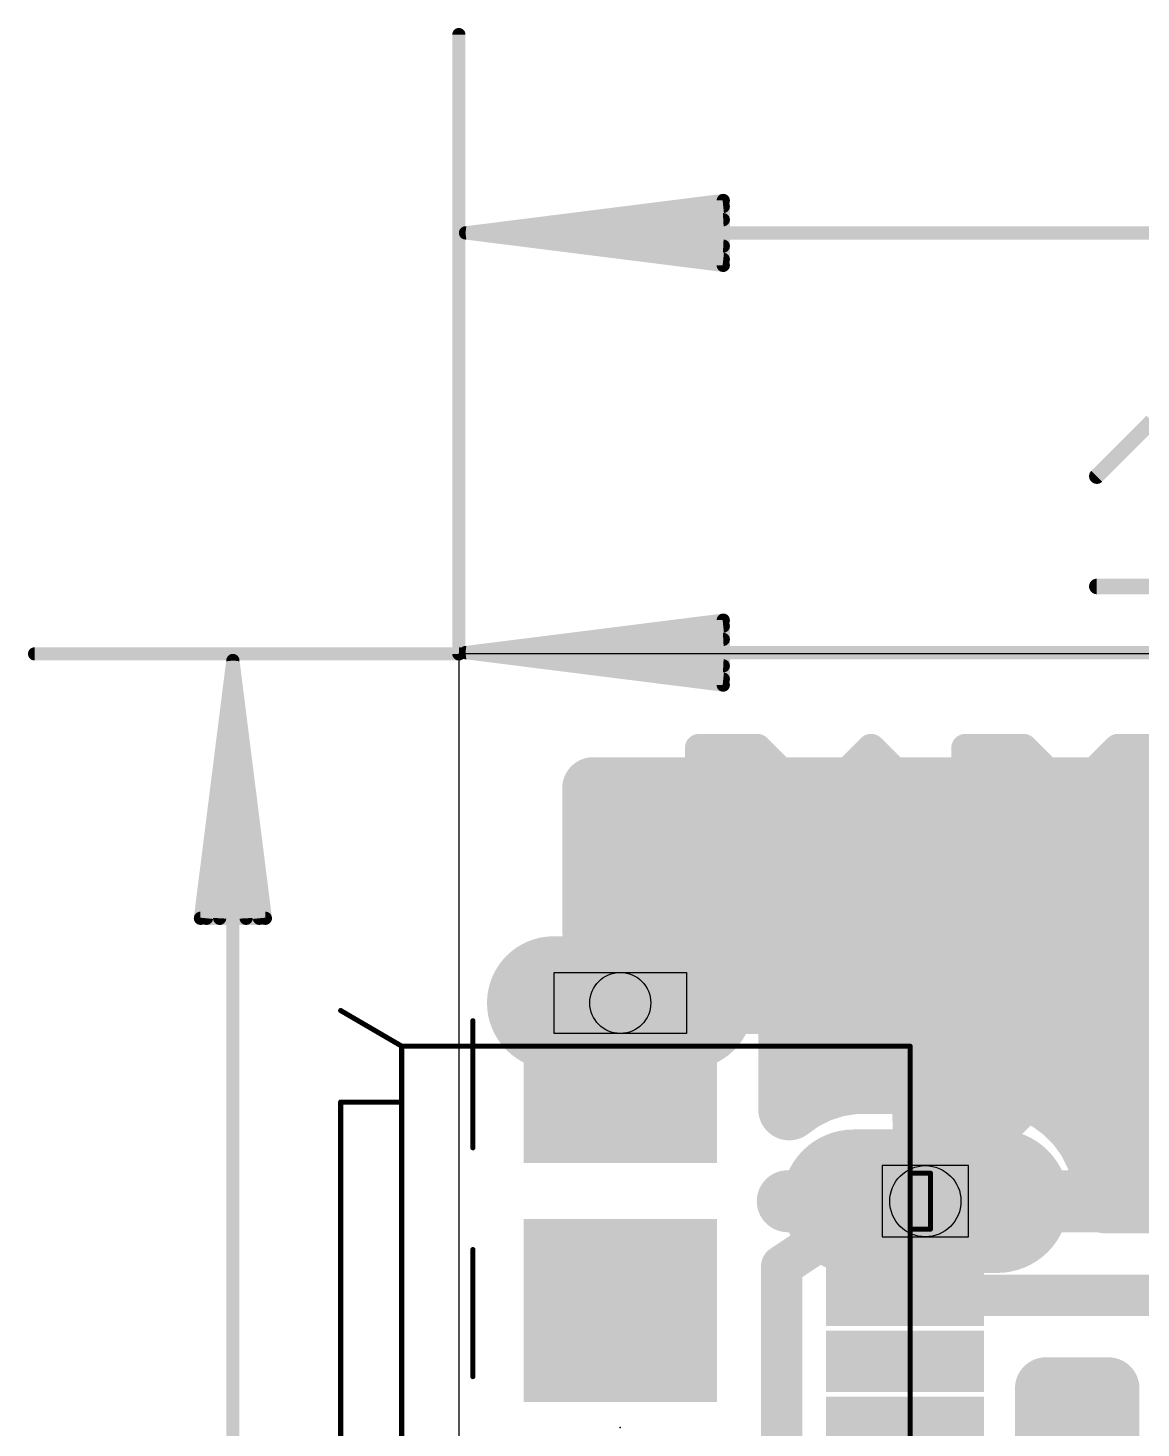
# Model space of a CAD drawing. Extents: x -4.6 to 38, y -0.1 to 31.9.
# Drawn here: x -4.24 to 6.71, y 17.77 to 31.54 of the extents above; entities that cross this region are included whole.
import ezdxf

# ---------------------------------------------------------------- set-up
doc = ezdxf.new("R2010")
doc.units = 0
for name, color, linetype in [('1', 22, 'CONTINUOUS'), ('17', 82, 'CONTINUOUS'), ('20', 7, 'CONTINUOUS'), ('21', 253, 'CONTINUOUS'), ('23', 7, 'CONTINUOUS'), ('29', 253, 'CONTINUOUS'), ('30', 4, 'CONTINUOUS'), ('31', 3, 'CONTINUOUS'), ('44', 253, 'CONTINUOUS'), ('46', 140, 'CONTINUOUS'), ('47', 253, 'CONTINUOUS'), ('48', 253, 'CONTINUOUS'), ('51', 253, 'CONTINUOUS')]:
    doc.layers.add(name, color=color, linetype=linetype)

# ---------------------------------------------------------------- blocks, each defined once
blk = doc.blocks.new('RECT')
blk.add_solid([(-0.5, -0.5), (0.5, -0.5), (-0.5, 0.5), (0.5, 0.5)])
blk = doc.blocks.new('LONGP100')
at = {"const_width": 1}
blk.add_lwpolyline([(-0.5, 0), (0.5, 0)], dxfattribs=at)
at = {"const_width": 0.5}
for points in [[(-0.5, 0.25, 1), (-0.5, -0.25)], [(0.5, -0.25, 1), (0.5, 0.25)]]:
    blk.add_lwpolyline(points, format="xyb", dxfattribs=at)

msp = doc.modelspace()

# ---------------------------------------------------------------- linework, layer by layer
at = {"layer": '1'}
for points, const_width in [([(1.3208, 22.6662), (1.3208, 24.0667)], 0.6096), ([(1.3208, 24.0667), (17.6935, 24.0667)], 0.6096), ([(1.3208, 23.7744), (17.4012, 23.7744)], 0.6096), ([(1.3208, 23.1648), (14.5185, 23.1648)], 0.6096), ([(2.679, 22.6662), (1.3208, 22.6662)], 0.6096), ([(2.9404, 22.5579), (2.679, 22.6662)], 0.6096), ([(3.1404, 22.3579), (2.9404, 22.5579)], 0.6096), ([(2.9431, 22.5552), (13.9451, 22.5552)], 0.6096), ([(3.2487, 22.0965), (3.1404, 22.3579)], 0.6096), ([(3.2487, 20.9084), (3.2487, 22.0965)], 0.6096), ([(1.5875, 21.955), (4.5425, 21.955)], 0.6096), ([(3.2487, 21.9456), (13.7922, 21.9456)], 0.6096), ([(4.5425, 21.955), (4.5875, 20.005)], 0.6096), ([(6.0325, 21.59), (4.905, 20.4625)], 0.6096), ([(10.795, 21.59), (6.0325, 21.59)], 0.6096), ([(3.2487, 21.336), (13.9063, 21.336)], 0.6096), ([(3.5371, 21.0826), (3.3741, 20.9995)], 0.6096), ([(3.7112, 21.1392), (3.5371, 21.0826)], 0.6096), ([(3.892, 21.1678), (3.7112, 21.1392)], 0.6096), ([(4.5875, 21.1678), (3.892, 21.1678)], 0.6096), ([(5.283, 21.1678), (4.5875, 21.1678)], 0.6096), ([(4.5875, 21.1678), (4.5875, 20.005)], 0.6096), ([(4.5875, 20.005), (4.5875, 21.1678)], 0.6096), ([(5.4638, 21.1392), (5.283, 21.1678)], 0.6096), ([(5.6379, 21.0826), (5.4638, 21.1392)], 0.6096), ([(5.8009, 20.9995), (5.6379, 21.0826)], 0.6096), ([(3.3741, 20.9995), (3.2487, 20.9084)], 0.6096), ([(5.949, 20.8919), (5.8009, 20.9995)], 0.6096), ([(6.0784, 20.7625), (5.949, 20.8919)], 0.6096), ([(6.186, 20.6144), (6.0784, 20.7625)], 0.6096), ([(4.5875, 20.7264), (4.5875, 20.7264)], 0.6096), ([(6.1047, 20.7264), (14.4025, 20.7264)], 0.6096), ([(6.2691, 20.4514), (6.186, 20.6144)], 0.6096), ([(4.905, 20.4625), (4.5875, 20.005)], 0.6096), ([(6.3257, 20.2773), (6.2691, 20.4514)], 0.6096), ([(6.3543, 20.0965), (6.3257, 20.2773)], 0.6096), ([(4.5875, 20.1168), (4.5875, 20.1168)], 0.6096), ([(6.3511, 20.1168), (7.4288, 20.1168)], 0.6096), ([(6.3543, 20.005), (6.3543, 20.0965)], 0.6096), ([(4.5875, 20.005), (3.2348, 20.005)], 0.6096), ([(3.2348, 20.005), (3.2348, 20.005)], 0.6096), ([(3.2348, 20.005), (4.5875, 20.005)], 0.6096), ([(6.3543, 20.005), (4.5875, 20.005)], 0.6096), ([(4.5875, 20.005), (4.5875, 20.005)], 0.6096), ([(4.5875, 20.005), (6.3543, 20.005)], 0.6096), ([(4.5875, 20.005), (4.5875, 20.005)], 0.6096), ([(4.5875, 20.005), (4.5875, 20.005)], 0.6096), ([(6.3543, 19.9944), (6.3543, 20.005)], 0.6096), ([(7.4288, 19.9944), (6.3543, 19.9944)], 0.6096), ([(4.13, 20.005), (3.175, 19.3675)], 0.4064), ([(4.5875, 20.005), (4.13, 20.005)], 0.4064), ([(4.59, 20.0025), (4.5875, 20.005)], 0.4064), ([(3.175, 19.3675), (3.175, 15.875)], 0.4064), ([(4.3875, 19.08), (7.2725, 19.08)], 0.4064), ([(5.7737, 16.7885), (5.7737, 18.1656)], 0.6096), ([(5.7737, 18.1656), (6.3881, 18.1656)], 0.6096), ([(6.3881, 18.1656), (6.3881, 16.3281)], 0.6096), ([(5.7737, 17.6784), (6.3881, 17.6784)], 0.6096)]:
    msp.add_lwpolyline(points, dxfattribs=dict(at, const_width=const_width))
for points, const_width in [([(1.4732, 24.0667, 1), (1.1684, 24.0667)], 0.3048), ([(1.3208, 24.2191, 1), (1.3208, 23.9143)], 0.3048), ([(1.3208, 23.9268, 1), (1.3208, 23.622)], 0.3048), ([(1.3208, 23.3172, 1), (1.3208, 23.0124)], 0.3048), ([(1.3208, 22.8186, 1), (1.3208, 22.5138)], 0.3048), ([(2.7373, 22.807, 1), (2.6206, 22.5254)], 0.3048), ([(2.679, 22.5138, 1), (2.679, 22.8186)], 0.3048), ([(3.0481, 22.6657, 1), (2.8326, 22.4502)], 0.3048), ([(2.9431, 22.7076, 1), (2.9431, 22.4028)], 0.3048), ([(1.1684, 22.6662, 1), (1.4732, 22.6662)], 0.3048), ([(2.882, 22.4171, 1), (2.9987, 22.6987)], 0.3048), ([(3.2812, 22.4162, 1), (2.9996, 22.2995)], 0.3048), ([(3.0327, 22.2501, 1), (3.2482, 22.4656)], 0.3048), ([(3.4011, 22.0965, 1), (3.0963, 22.0965)], 0.3048), ([(3.1079, 22.0381, 1), (3.3895, 22.1548)], 0.3048), ([(1.5875, 22.1074, 1), (1.5875, 21.8026)], 0.3048), ([(3.2487, 22.098, 1), (3.2487, 21.7932)], 0.3048), ([(4.6949, 21.9585, 1), (4.3901, 21.9515)], 0.3048), ([(4.5425, 21.8026, 1), (4.5425, 22.1074)], 0.3048), ([(6.0325, 21.7424, 1), (6.0325, 21.4376)], 0.3048), ([(6.1403, 21.4822, 1), (5.9247, 21.6978)], 0.3048), ([(3.2487, 21.4884, 1), (3.2487, 21.1836)], 0.3048), ([(3.49, 21.2275, 1), (3.5842, 20.9377)], 0.3048), ([(3.6063, 20.9468, 1), (3.4679, 21.2184)], 0.3048), ([(3.6874, 21.2897, 1), (3.735, 20.9886)], 0.3048), ([(3.7583, 20.9942, 1), (3.6641, 21.2841)], 0.3048), ([(3.892, 21.3202, 1), (3.892, 21.0154)], 0.3048), ([(3.9158, 21.0173, 1), (3.8681, 21.3183)], 0.3048), ([(4.5875, 21.3202, 1), (4.5875, 21.0154)], 0.3048), ([(4.7399, 21.1678, 1), (4.4351, 21.1678)], 0.3048), ([(4.7399, 21.1678, 1), (4.4351, 21.1678)], 0.3048), ([(4.5875, 21.0154, 1), (4.5875, 21.3202)], 0.3048), ([(5.3069, 21.3183, 1), (5.2592, 21.0173)], 0.3048), ([(5.283, 21.0154, 1), (5.283, 21.3202)], 0.3048), ([(5.5109, 21.2841, 1), (5.4167, 20.9942)], 0.3048), ([(5.4399, 20.9886, 1), (5.4876, 21.2897)], 0.3048), ([(5.707, 21.2184, 1), (5.5687, 20.9468)], 0.3048), ([(5.5908, 20.9377, 1), (5.685, 21.2275)], 0.3048), ([(3.3049, 21.1353, 1), (3.4432, 20.8637)], 0.3048), ([(3.4636, 20.8762, 1), (3.2845, 21.1228)], 0.3048), ([(5.8905, 21.1228, 1), (5.7114, 20.8762)], 0.3048), ([(5.7317, 20.8637, 1), (5.8701, 21.1353)], 0.3048), ([(3.1591, 21.0317, 1), (3.3383, 20.7851)], 0.3048), ([(6.0568, 20.9997, 1), (5.8412, 20.7842)], 0.3048), ([(5.8594, 20.7686, 1), (6.0386, 21.0152)], 0.3048), ([(6.2017, 20.8521, 1), (5.9551, 20.6729)], 0.3048), ([(3.0963, 20.9084, 1), (3.4011, 20.9084)], 0.3048), ([(4.5875, 20.8788, 1), (4.5875, 20.574)], 0.3048), ([(4.5875, 20.574, 1), (4.5875, 20.8788)], 0.3048), ([(6.1047, 20.8788, 1), (6.1047, 20.574)], 0.3048), ([(5.9707, 20.6547, 1), (6.1862, 20.8703)], 0.3048), ([(6.3218, 20.6836, 1), (6.0502, 20.5452)], 0.3048), ([(6.0627, 20.5249, 1), (6.3093, 20.704)], 0.3048), ([(4.7972, 20.5703, 1), (5.0128, 20.3547)], 0.3048), ([(5.0302, 20.3756, 1), (4.7798, 20.5494)], 0.3048), ([(6.414, 20.4985, 1), (6.1242, 20.4043)], 0.3048), ([(6.1333, 20.3822, 1), (6.4049, 20.5205)], 0.3048), ([(6.4762, 20.3011, 1), (6.1751, 20.2534)], 0.3048), ([(4.5875, 20.2692, 1), (4.5875, 19.9644)], 0.3048), ([(4.5875, 19.9644, 1), (4.5875, 20.2692)], 0.3048), ([(6.1807, 20.2302, 1), (6.4706, 20.3244)], 0.3048), ([(6.3511, 20.2692, 1), (6.3511, 19.9644)], 0.3048), ([(6.5067, 20.0965, 1), (6.2019, 20.0965)], 0.3048), ([(3.2348, 20.1574, 1), (3.2348, 19.8526)], 0.3048), ([(3.3763, 20.0616, 1), (3.0933, 19.9484)], 0.3048), ([(3.2348, 20.1574, 1), (3.2348, 19.8526)], 0.3048), ([(4.5875, 20.1574, 1), (4.5875, 19.8526)], 0.3048), ([(4.7399, 20.005, 1), (4.4351, 20.005)], 0.3048), ([(4.5875, 20.1574, 1), (4.5875, 19.8526)], 0.3048), ([(4.5875, 20.1574, 1), (4.5875, 19.8526)], 0.3048), ([(4.7399, 20.005, 1), (4.4351, 20.005)], 0.3048), ([(4.4623, 20.0919, 1), (4.7127, 19.9181)], 0.3048), ([(4.5875, 19.8526, 1), (4.5875, 20.1574)], 0.3048), ([(4.5875, 19.8526, 1), (4.5875, 20.1574)], 0.3048), ([(4.5875, 19.8526, 1), (4.5875, 20.1574)], 0.3048), ([(6.5067, 20.005, 1), (6.2019, 20.005)], 0.3048), ([(6.3543, 20.1468, 1), (6.3543, 19.842)], 0.3048), ([(6.2038, 20.0727, 1), (6.5048, 20.1204)], 0.3048), ([(6.3543, 19.8526, 1), (6.3543, 20.1574)], 0.3048), ([(6.3543, 19.8526, 1), (6.3543, 20.1574)], 0.3048), ([(3.0933, 19.9484, 1), (3.3763, 20.0616)], 0.3048), ([(4.13, 20.1066, 1), (4.13, 19.9034)], 0.2032), ([(4.1864, 19.9205, 1), (4.0736, 20.0895)], 0.2032), ([(4.4351, 20.0015, 1), (4.7399, 20.0085)], 0.3048), ([(4.4351, 20.005, 1), (4.7399, 20.005)], 0.3048), ([(4.4351, 20.005, 1), (4.7399, 20.005)], 0.3048), ([(4.4351, 20.005, 1), (4.7399, 20.005)], 0.3048), ([(4.4351, 20.005, 1), (4.7399, 20.005)], 0.3048), ([(4.6593, 20.0768, 1), (4.5157, 19.9332)], 0.2032), ([(4.5182, 19.9307, 1), (4.6618, 20.0743)], 0.2032), ([(4.5875, 19.9034, 1), (4.5875, 20.1066)], 0.2032), ([(6.2019, 20.005, 1), (6.5067, 20.005)], 0.3048), ([(6.2019, 19.9944, 1), (6.5067, 19.9944)], 0.3048), ([(3.2766, 19.3675, 1), (3.0734, 19.3675)], 0.2032), ([(3.1186, 19.452, 1), (3.2314, 19.283)], 0.2032), ([(4.3875, 19.1816, 1), (4.3875, 18.9784)], 0.2032), ([(5.9261, 18.1656, 1), (5.6213, 18.1656)], 0.3048), ([(5.7737, 18.318, 1), (5.7737, 18.0132)], 0.3048), ([(6.5405, 18.1656, 1), (6.2357, 18.1656)], 0.3048), ([(6.3881, 18.0132, 1), (6.3881, 18.318)], 0.3048), ([(5.7737, 17.8308, 1), (5.7737, 17.526)], 0.3048), ([(6.3881, 17.526, 1), (6.3881, 17.8308)], 0.3048)]:
    msp.add_lwpolyline(points, format="xyb", dxfattribs=dict(at, const_width=const_width))
at = {"layer": '20'}
for p, q in [((37.445, 25.3875), (0, 25.3875)), ((0, 25.3875), (0, 0))]:
    msp.add_line(p, q, dxfattribs=at)
at = {"layer": '21', "const_width": 0.05}
for points in [[(-0.5625, 21.53), (4.4375, 21.53)], [(-0.5625, 14.03), (-0.5625, 21.53)], [(4.4375, 21.53), (4.4375, 14.03)]]:
    msp.add_lwpolyline(points, dxfattribs=at)
at = {"layer": '21', "const_width": 0.025}
for points in [[(-0.5625, 21.5425, 1), (-0.5625, 21.5175)], [(-0.55, 21.53, 1), (-0.575, 21.53)], [(4.45, 21.53, 1), (4.425, 21.53)], [(4.4375, 21.5175, 1), (4.4375, 21.5425)]]:
    msp.add_lwpolyline(points, format="xyb", dxfattribs=at)
at = {"layer": '23'}
msp.add_point((1.5875, 17.78), dxfattribs=at)
at = {"layer": '44'}
for centre, radius in [((1.5875, 21.955), 0.3), ((4.5875, 20.005), 0.35)]:
    msp.add_circle(centre, radius, dxfattribs=at)
at = {"layer": '46'}
for p, q in [((0.9375, 21.655), (0.9375, 22.255)), ((0.9375, 22.255), (2.2375, 22.255)), ((2.2375, 22.255), (2.2375, 21.655)), ((2.2375, 21.655), (0.9375, 21.655)), ((5.0125, 20.355), (4.1625, 20.355)), ((4.1625, 20.355), (4.1625, 19.655)), ((5.0125, 19.655), (5.0125, 20.355)), ((4.1625, 19.655), (5.0125, 19.655))]:
    msp.add_line(p, q, dxfattribs=at)
at = {"layer": '47'}
for points, const_width in [([(0, 25.3875), (0, 31.4775)], 0.13), ([(0.065, 29.5275), (2.6, 29.8467)], 0.13), ([(2.6, 29.8467), (2.6, 29.2083)], 0.13), ([(0.065, 29.5275), (2.6, 29.7875)], 0.13), ([(0.065, 29.5275), (2.6, 29.6575)], 0.13), ([(37.38, 29.5275), (0.065, 29.5275)], 0.13), ([(2.6, 29.2083), (0.065, 29.5275)], 0.13), ([(2.6, 29.3975), (0.065, 29.5275)], 0.13), ([(2.6, 29.2675), (0.065, 29.5275)], 0.13), ([(6.2738, 27.1354), (6.8161, 27.6777)], 0.1524), ([(6.2738, 26.0507), (7.3584, 26.0507)], 0.1524), ([(0.065, 25.4), (2.6, 25.7192)], 0.13), ([(2.6, 25.7192), (2.6, 25.0808)], 0.13), ([(0.065, 25.4), (2.6, 25.66)], 0.13), ([(0.065, 25.4), (2.6, 25.53)], 0.13), ([(0, 25.3875), (-4.1725, 25.3875)], 0.13), ([(-2.2225, 25.3225), (-2.5417, 22.7875)], 0.13), ([(-2.2225, 25.3225), (-2.4825, 22.7875)], 0.13), ([(-2.2225, 25.3225), (-2.3525, 22.7875)], 0.13), ([(-2.2225, 25.3225), (-2.2225, 0.065)], 0.13), ([(-1.9033, 22.7875), (-2.2225, 25.3225)], 0.13), ([(-2.0925, 22.7875), (-2.2225, 25.3225)], 0.13), ([(-1.9625, 22.7875), (-2.2225, 25.3225)], 0.13), ([(0.065, 25.4), (18.6675, 25.4)], 0.13), ([(2.6, 25.0808), (0.065, 25.4)], 0.13), ([(2.6, 25.27), (0.065, 25.4)], 0.13), ([(2.6, 25.14), (0.065, 25.4)], 0.13), ([(-2.5417, 22.7875), (-1.9033, 22.7875)], 0.13)]:
    msp.add_lwpolyline(points, dxfattribs=dict(at, const_width=const_width))
for points, const_width in [([(0.0325, 31.4775, 1), (-0.0325, 31.4775)], 0.065), ([(2.6325, 29.8467, 1), (2.5675, 29.8467)], 0.065), ([(2.6041, 29.8145, 1), (2.5959, 29.879)], 0.065), ([(2.6033, 29.7552, 1), (2.5967, 29.8198)], 0.065), ([(2.6017, 29.625, 1), (2.5983, 29.69)], 0.065), ([(0.065, 29.56, 1), (0.065, 29.495)], 0.065), ([(0.0691, 29.5597, 1), (0.0609, 29.4953)], 0.065), ([(0.0633, 29.56, 1), (0.0667, 29.495)], 0.065), ([(0.0667, 29.56, 1), (0.0633, 29.495)], 0.065), ([(0.0683, 29.5598, 1), (0.0617, 29.4952)], 0.065), ([(0.0617, 29.5598, 1), (0.0683, 29.4952)], 0.065), ([(0.0609, 29.5597, 1), (0.0691, 29.4953)], 0.065), ([(2.5967, 29.2352, 1), (2.6033, 29.2998)], 0.065), ([(2.5983, 29.365, 1), (2.6017, 29.43)], 0.065), ([(2.5675, 29.2083, 1), (2.6325, 29.2083)], 0.065), ([(2.5959, 29.176, 1), (2.6041, 29.2405)], 0.065), ([(6.2468, 27.1623, 1), (6.3007, 27.1084)], 0.0762), ([(6.2738, 26.0888, 1), (6.2738, 26.0126)], 0.0762), ([(2.6325, 25.7192, 1), (2.5675, 25.7192)], 0.065), ([(2.6041, 25.687, 1), (2.5959, 25.7515)], 0.065), ([(2.6033, 25.6277, 1), (2.5967, 25.6923)], 0.065), ([(2.6017, 25.4975, 1), (2.5983, 25.5625)], 0.065), ([(-4.1725, 25.42, 1), (-4.1725, 25.355)], 0.065), ([(-2.19, 25.3225, 1), (-2.255, 25.3225)], 0.065), ([(-2.1903, 25.3266, 1), (-2.2547, 25.3184)], 0.065), ([(-2.19, 25.3208, 1), (-2.255, 25.3242)], 0.065), ([(-2.19, 25.3242, 1), (-2.255, 25.3208)], 0.065), ([(-2.1902, 25.3258, 1), (-2.2548, 25.3192)], 0.065), ([(-2.1902, 25.3192, 1), (-2.2548, 25.3258)], 0.065), ([(-2.1903, 25.3184, 1), (-2.2547, 25.3266)], 0.065), ([(-0.0325, 25.3875, 1), (0.0325, 25.3875)], 0.065), ([(0, 25.355, 1), (0, 25.42)], 0.065), ([(0.065, 25.4325, 1), (0.065, 25.3675)], 0.065), ([(0.0691, 25.4322, 1), (0.0609, 25.3678)], 0.065), ([(0.0633, 25.4325, 1), (0.0667, 25.3675)], 0.065), ([(0.0667, 25.4325, 1), (0.0633, 25.3675)], 0.065), ([(0.0683, 25.4323, 1), (0.0617, 25.3677)], 0.065), ([(0.0617, 25.4323, 1), (0.0683, 25.3677)], 0.065), ([(0.0609, 25.4322, 1), (0.0691, 25.3678)], 0.065), ([(2.5983, 25.2375, 1), (2.6017, 25.3025)], 0.065), ([(2.5967, 25.1077, 1), (2.6033, 25.1723)], 0.065), ([(2.5675, 25.0808, 1), (2.6325, 25.0808)], 0.065), ([(2.5959, 25.0485, 1), (2.6041, 25.113)], 0.065), ([(-2.574, 22.7916, 1), (-2.5095, 22.7834)], 0.065), ([(-2.5417, 22.82, 1), (-2.5417, 22.755)], 0.065), ([(-2.5148, 22.7908, 1), (-2.4502, 22.7842)], 0.065), ([(-2.385, 22.7892, 1), (-2.32, 22.7858)], 0.065), ([(-2.125, 22.7858, 1), (-2.06, 22.7892)], 0.065), ([(-1.9948, 22.7842, 1), (-1.9302, 22.7908)], 0.065), ([(-1.9355, 22.7834, 1), (-1.871, 22.7916)], 0.065), ([(-1.9033, 22.755, 1), (-1.9033, 22.82)], 0.065)]:
    msp.add_lwpolyline(points, format="xyb", dxfattribs=dict(at, const_width=const_width))
at = {"layer": '48', "const_width": 0.1397}
for points in [[(2.4321, 24.4612, 1), (2.2923, 24.4612)], [(2.3622, 24.531, 1), (2.3622, 24.3913)], [(2.9836, 24.5106, 1), (2.8848, 24.4118)], [(2.9342, 24.3913, 1), (2.9342, 24.531)], [(4.1026, 24.5106, 1), (4.0039, 24.4118)], [(4.1026, 24.4118, 1), (4.0039, 24.5106)], [(5.0515, 24.4612, 1), (4.9118, 24.4612)], [(4.9817, 24.531, 1), (4.9817, 24.3913)], [(5.603, 24.5106, 1), (5.5042, 24.4118)], [(5.5536, 24.3913, 1), (5.5536, 24.531)], [(6.482, 24.531, 1), (6.482, 24.3913)], [(6.5314, 24.4118, 1), (6.4326, 24.5106)], [(3.1947, 24.2705, 1), (3.055, 24.2705)], [(3.0755, 24.2211, 1), (3.1742, 24.3199)], [(5.8141, 24.2705, 1), (5.6745, 24.2705)], [(5.6949, 24.2211, 1), (5.7937, 24.3199)], [(6.3612, 24.2705, 1), (6.2215, 24.2705)], [(6.242, 24.3199, 1), (6.3408, 24.2211)], [(3.055, 24.0799, 1), (3.1947, 24.0799)], [(3.1742, 24.0305, 1), (3.0755, 24.1292)], [(3.7418, 24.0799, 1), (3.6021, 24.0799)], [(3.6225, 24.1292, 1), (3.7213, 24.0305)], [(4.5044, 24.0799, 1), (4.3647, 24.0799)], [(4.3852, 24.0305, 1), (4.484, 24.1292)], [(2.3622, 23.959, 1), (2.3622, 23.8193)], [(2.9836, 23.9386, 1), (2.8848, 23.8398)], [(2.8848, 23.9386, 1), (2.9836, 23.8398)], [(2.9342, 23.8193, 1), (2.9342, 23.959)], [(3.6719, 23.959, 1), (3.6719, 23.8193)], [(4.4346, 23.8193, 1), (4.4346, 23.959)], [(5.6745, 23.8892, 1), (5.8141, 23.8892)], [(5.7937, 23.8398, 1), (5.6949, 23.9386)], [(3.1947, 23.6985, 1), (3.055, 23.6985)], [(4.9817, 23.7684, 1), (4.9817, 23.6287)], [(5.4124, 23.7479, 1), (5.3136, 23.6491)], [(5.5536, 23.6287, 1), (5.5536, 23.7684)], [(3.0755, 23.6491, 1), (3.1742, 23.7479)], [(5.5042, 23.7479, 1), (5.603, 23.6491)], [(3.055, 23.5079, 1), (3.1947, 23.5079)], [(3.1742, 23.4585, 1), (3.0755, 23.5573)], [(6.2215, 23.5079, 1), (6.3612, 23.5079)], [(6.3408, 23.5573, 1), (6.242, 23.4585)], [(2.3622, 23.387, 1), (2.3622, 23.2474)], [(2.8848, 23.3666, 1), (2.9836, 23.2678)], [(2.9342, 23.2474, 1), (2.9342, 23.387)], [(5.6949, 23.2678, 1), (5.7937, 23.3666)], [(6.482, 23.387, 1), (6.482, 23.2474)], [(6.4326, 23.2678, 1), (6.5314, 23.3666)], [(2.2923, 23.3172, 1), (2.4321, 23.3172)], [(3.6021, 23.3172, 1), (3.7418, 23.3172)], [(4.3647, 23.3172, 1), (4.5044, 23.3172)], [(4.9118, 23.3172, 1), (5.0515, 23.3172)]]:
    msp.add_lwpolyline(points, format="xyb", dxfattribs=at)
at = {"layer": '48', "const_width": 0.2794}
for points in [[(2.3622, 23.3172), (2.3622, 24.4612)], [(2.3622, 24.4612), (2.9342, 24.4612)], [(2.9342, 24.4612), (3.1249, 24.2705)], [(3.6719, 24.0799), (4.0533, 24.4612)], [(4.0533, 24.4612), (4.4346, 24.0799)], [(4.9817, 23.3172), (4.9817, 24.4612)], [(4.9817, 24.4612), (5.5536, 24.4612)], [(5.5536, 24.4612), (5.7443, 24.2705)], [(6.482, 24.4612), (6.2914, 24.2705)], [(6.8634, 24.4612), (6.482, 24.4612)], [(3.1249, 24.2705), (3.1249, 24.0799)], [(5.7443, 24.2705), (5.7443, 23.8892)], [(6.2914, 24.2705), (6.2914, 23.5079)], [(3.1249, 24.0799), (2.9342, 23.8892)], [(3.6719, 23.3172), (3.6719, 24.0799)], [(4.4346, 24.0799), (4.4346, 23.3172)], [(2.3622, 23.8892), (2.9342, 23.8892)], [(2.9342, 23.8892), (3.1249, 23.6985)], [(3.6719, 23.8892), (4.4346, 23.8892)], [(5.7443, 23.8892), (5.5536, 23.6985)], [(3.1249, 23.6985), (3.1249, 23.5079)], [(5.5536, 23.6985), (4.9817, 23.6985)], [(5.363, 23.6985), (5.7443, 23.3172)], [(3.1249, 23.5079), (2.9342, 23.3172)], [(6.2914, 23.5079), (6.482, 23.3172)], [(2.9342, 23.3172), (2.3622, 23.3172)], [(6.482, 23.3172), (6.8634, 23.3172)]]:
    msp.add_lwpolyline(points, dxfattribs=at)
at = {"layer": '51', "const_width": 0.05}
for points in [[(-0.5625, 21.53), (-1.1625, 21.88)], [(0.1375, 21.78), (0.1375, 20.53)], [(-0.5625, 20.98), (-0.5625, 21.53)], [(-0.5625, 21.53), (4.4375, 21.53)], [(4.4375, 21.53), (4.4375, 20.28)], [(-1.1625, 20.98), (-1.1625, 14.58)], [(-1.1625, 20.98), (-0.5625, 20.98)], [(-0.5625, 14.58), (-0.5625, 20.98)], [(4.4375, 20.28), (4.4375, 19.73)], [(4.4375, 20.28), (4.6375, 20.28)], [(4.6375, 20.28), (4.6375, 19.73)], [(4.4375, 19.73), (4.4375, 15.83)], [(4.6375, 19.73), (4.4375, 19.73)], [(0.1375, 19.53), (0.1375, 18.28)]]:
    msp.add_lwpolyline(points, dxfattribs=at)
at = {"layer": '51', "const_width": 0.025}
for points in [[(-1.1562, 21.8908, 1), (-1.1688, 21.8692)], [(0.15, 21.78, 1), (0.125, 21.78)], [(-0.55, 21.53, 1), (-0.575, 21.53)], [(-0.5625, 21.5425, 1), (-0.5625, 21.5175)], [(-0.5688, 21.5192, 1), (-0.5562, 21.5408)], [(4.45, 21.53, 1), (4.425, 21.53)], [(4.4375, 21.5175, 1), (4.4375, 21.5425)], [(-1.15, 20.98, 1), (-1.175, 20.98)], [(-1.1625, 20.9925, 1), (-1.1625, 20.9675)], [(-0.55, 20.98, 1), (-0.575, 20.98)], [(-0.575, 20.98, 1), (-0.55, 20.98)], [(-0.5625, 20.9675, 1), (-0.5625, 20.9925)], [(0.125, 20.53, 1), (0.15, 20.53)], [(4.45, 20.28, 1), (4.425, 20.28)], [(4.4375, 20.2925, 1), (4.4375, 20.2675)], [(4.425, 20.28, 1), (4.45, 20.28)], [(4.65, 20.28, 1), (4.625, 20.28)], [(4.6375, 20.2675, 1), (4.6375, 20.2925)], [(4.45, 19.73, 1), (4.425, 19.73)], [(4.4375, 19.7425, 1), (4.4375, 19.7175)], [(4.425, 19.73, 1), (4.45, 19.73)], [(4.625, 19.73, 1), (4.65, 19.73)], [(4.6375, 19.7175, 1), (4.6375, 19.7425)], [(0.15, 19.53, 1), (0.125, 19.53)], [(0.125, 18.28, 1), (0.15, 18.28)]]:
    msp.add_lwpolyline(points, format="xyb", dxfattribs=at)

# ---------------------------------------------------------------- block references
at = {"layer": '1'}
for p, xscale, yscale in [((1.5875, 21.1675), 1.9, 1.575), ((1.5875, 18.93), 1.9, 1.8), ((4.3875, 19.08), 1.35, 0.4), ((4.3875, 18.43), 1.35, 0.4), ((4.3875, 17.78), 1.35, 0.4)]:
    msp.add_blockref('RECT', p, dxfattribs=dict(at, xscale=xscale, yscale=yscale))
at = {"layer": '17'}
for p, xscale, yscale in [((1.5875, 21.955), 1.108, 1.108), ((1.5875, 21.955), 1.108, 1.108), ((4.5875, 20.005), 1.208, 1.208), ((4.5875, 20.005), 1.208, 1.208)]:
    msp.add_blockref('LONGP100', p, dxfattribs=dict(at, xscale=xscale, yscale=yscale))
at = {"layer": '29'}
for name, p, xscale, yscale in [('LONGP100', (1.5875, 21.955), 1.3112, 1.3112), ('RECT', (1.5875, 21.1675), 1.9, 1.575), ('LONGP100', (4.5875, 20.005), 1.4112, 1.4112), ('RECT', (1.5875, 18.93), 1.9, 1.8), ('RECT', (4.3875, 19.08), 1.5532, 0.6032), ('RECT', (4.3875, 18.43), 1.5532, 0.6032), ('RECT', (4.3875, 17.78), 1.5532, 0.6032)]:
    msp.add_blockref(name, p, dxfattribs=dict(at, xscale=xscale, yscale=yscale))
at = {"layer": '30'}
for p, xscale, yscale in [((1.5875, 21.955), 1.3112, 1.3112), ((4.5875, 20.005), 1.4112, 1.4112)]:
    msp.add_blockref('LONGP100', p, dxfattribs=dict(at, xscale=xscale, yscale=yscale))
at = {"layer": '31', "xscale": 1.35, "yscale": 0.4}
for p in [(4.3875, 19.08), (4.3875, 18.43), (4.3875, 17.78)]:
    msp.add_blockref('RECT', p, dxfattribs=at)

doc.saveas('drawing.dxf')
